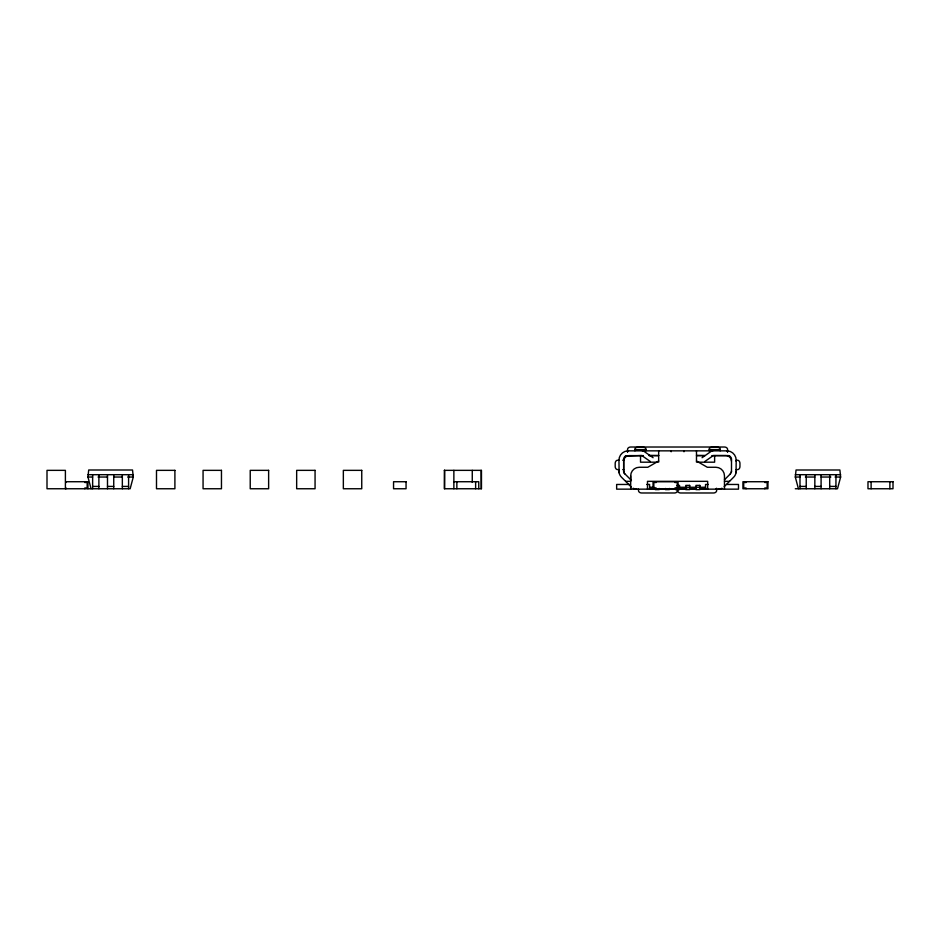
<?xml version="1.0" encoding="UTF-8"?>
<svg xmlns="http://www.w3.org/2000/svg" width="940" height="940" viewBox="0 0 940 940"><rect width="100%" height="100%" fill="white"/><g stroke="black" fill="none" stroke-linecap="round" stroke-linejoin="round"><path stroke-width="1.41" d="M630.681 479.764L630.681 475.863A8.601 8.601 0 0 1 639.27 467.262L647.825 467.262L658.658 461.011M619.119 472.797L618.955 460.236A9.412 9.412 0 0 1 627.544 450.848L727.595 450.848A9.412 9.412 0 0 1 736.196 460.236L736.032 472.797M91.074 488.753L87.949 477.038L88.701 470L132.528 470L133.28 477.038L130.155 488.753L47 488.753L47 470.353L65.4 470.353L65.4 488.753M798.424 488.753L795.299 477.038L796.051 470L839.89 470L840.63 477.038L837.505 488.753L795.299 488.753M731.297 472.373L731.308 472.338A3.842 3.842 0 0 0 731.496 471.116L731.508 460.236A3.971 3.971 0 0 0 728.171 455.583L713.836 455.536A1.563 1.563 0 0 0 712.943 455.818L704.741 461.564M730.521 473.713L724.47 479.764M724.235 486.626L733.67 477.191A8.601 8.601 0 0 0 736.196 471.116M702.062 457.721L711.063 451.412A3.126 3.126 0 0 1 712.849 450.848M625.359 456.194L641.303 455.536A1.563 1.563 0 0 1 642.208 455.818L650.398 461.564M634.97 449.602L645.921 449.602M709.23 449.602L720.169 449.602M643.312 455.618L629.189 455.618A5.476 5.476 0 0 0 623.725 461.094L623.725 471.081A3.913 3.913 0 0 0 624.865 473.842L631.433 480.422M711.827 455.618L725.95 455.618A5.476 5.476 0 0 1 731.426 461.094M618.955 460.236L617.604 460.236A3.126 2.409 -90 0 0 615.195 463.361L615.195 466.487A3.126 2.409 -90 0 0 617.604 469.612L618.955 469.612M622.75 460.236L623.643 460.236A3.971 3.971 0 0 1 626.404 455.712M736.196 460.236L737.536 460.236A3.126 2.409 -90 0 1 739.945 463.361L739.945 466.487A3.126 2.409 -90 0 1 737.536 469.612L736.196 469.612M657.26 462.186L640.528 462.186L640.528 455.618M697.88 462.186L714.623 462.186L714.623 455.618M622.75 469.612L623.643 469.612M444.326 470.353L481.468 470.353L481.468 488.753L444.326 488.753L444.409 470.353M87.949 474.688L133.28 474.688M795.299 474.688L840.63 474.688M87.949 477.038L92.637 477.038M98.042 477.038L107.489 477.038M113.74 477.038L122.118 477.038M127.699 477.038L133.28 477.038M795.299 477.038L799.987 477.038M805.392 477.038L814.839 477.038M821.09 477.038L830.866 477.038M835.049 477.038L840.63 477.038M625.605 481.339L630.681 481.339M724.47 481.339L729.534 481.339M453.738 481.727L478.754 481.727L478.754 488.753M629.918 484.464L616.652 484.464L616.652 489.153L655.791 489.153M646.791 484.464L649.587 484.464L649.587 489.153M708.361 484.464L705.552 484.464L705.552 489.153M726.679 484.464L738.488 484.464L738.488 489.153L699.348 489.153M676.918 485.393L679.526 485.393L679.526 489.623L675.613 489.623L675.613 488.459M92.637 486.415L98.888 486.415M107.489 486.415L113.74 486.415M122.341 486.415L128.592 486.415M799.987 486.415L806.238 486.415M814.839 486.415L821.09 486.415M829.691 486.415L835.942 486.415M649.587 487.272L653.864 487.272M676.918 487.272L705.552 487.272M649.587 488.753L678.057 488.753L678.057 481.727L653.053 481.727L653.053 488.753M679.726 488.753L686.893 488.753M689.772 488.753L695.506 488.753M699.818 488.753L705.552 488.753M657.836 489.153L666.225 489.153M668.681 489.153L676.189 489.153M678.927 489.153L686.376 489.153M688.914 489.153L696.47 489.153M728.171 455.583L729.781 456.194M696.481 461.011L707.315 467.262L715.869 467.262A8.601 8.601 0 0 1 724.47 475.863L724.47 489.153M653.089 457.721L644.088 451.412A3.126 3.126 0 0 0 642.29 450.848M623.843 472.338L623.855 472.373A3.842 3.842 0 0 1 623.643 471.116L623.643 460.236M623.678 471.622L623.643 471.116A3.913 3.913 0 0 0 624.783 473.878M889.875 481.727L889.875 488.753M871.11 481.727L871.11 488.753M835.942 474.688L835.942 488.753M829.691 474.688L829.691 488.753M821.09 474.688L821.09 488.753M814.839 474.688L814.839 488.753M806.238 474.688L806.238 488.753M799.987 474.688L799.987 488.753M764.819 481.727L764.819 482.502L767.158 482.502L767.158 487.978L764.819 487.978L764.819 488.753M746.055 481.727L746.055 482.502L743.716 482.502L743.716 487.978L746.055 487.978L746.055 488.753M727.595 452.07L727.595 449.461A3.126 2.444 0 0 0 724.47 447.017L630.681 447.017A3.126 2.444 0 0 0 627.544 449.461L627.544 452.07M720.169 450.848L720.169 448.815A3.126 1.563 0 0 0 717.044 447.252L712.356 447.252A3.126 1.563 0 0 0 709.23 448.815L709.23 450.848M716.656 489.153L716.656 490.539A3.126 2.444 0 0 1 713.53 492.983L680.701 492.983A3.126 2.444 0 0 1 677.987 491.761L677.728 489.153M707.667 489.153L707.667 481.339L647.484 481.339L647.484 489.153M696.481 450.848L696.481 462.186M683.979 450.848L683.979 451.764M677.411 489.153L677.152 491.761A3.126 2.444 0 0 1 674.45 492.983L641.62 492.983A3.126 2.444 0 0 1 638.495 490.539L638.495 489.153M674.932 481.727L674.932 482.502L677.282 482.502L677.282 487.978L674.932 487.978L674.932 488.753M671.16 450.848L671.16 451.764M669.362 488.459L669.362 489.611L665.461 489.623L665.461 488.459M659.198 488.459L659.198 489.611L655.298 489.623L655.298 488.459M658.658 450.848L658.658 462.186M656.179 481.727L656.179 482.502L653.829 482.502L653.829 487.978L656.179 487.978L656.179 488.753M645.921 450.848L645.921 448.815A3.126 1.563 0 0 0 642.795 447.252L638.096 447.252A3.126 1.563 0 0 0 634.97 448.815L634.97 450.848M630.681 475.863L630.681 489.153M481.139 470.353L481.21 488.753M475.628 481.727L475.628 488.753M472.268 470.353L472.268 482.396M456.863 481.727L456.863 488.753M453.867 470.353L453.867 488.753M444.667 470.353L444.667 488.753M128.592 474.688L128.592 488.753M122.341 474.688L122.341 488.753M113.74 474.688L113.74 488.753M107.489 474.688L107.489 488.753M98.888 474.688L98.888 488.753M92.637 474.688L92.637 488.753M87.949 488.753L87.949 481.727L66.07 481.727L66.07 482.502M84.823 481.727L84.823 482.502L87.173 482.502L87.173 487.978L84.823 487.978L84.823 488.753M66.07 487.978L66.07 488.753M731.426 471.081A3.913 3.913 0 0 1 730.274 473.842M636.979 489.153A8.601 8.601 0 0 1 633.184 488.26M631.316 487.014A8.601 8.601 0 0 1 630.905 486.626L621.469 477.191A8.601 8.601 0 0 1 618.955 471.116M727.172 451.165A3.126 2.444 0 0 1 727.49 451.752M721.967 488.26A8.601 8.601 0 0 1 718.16 489.153M627.661 451.752A3.126 2.444 0 0 1 628.461 450.66M716.55 488.248A3.126 2.444 0 0 1 715.74 489.341M735.75 460.647A3.126 2.409 -90 0 1 736.243 461.14M658.658 455.536L648.894 455.536L658.658 455.618M704.859 455.536L696.481 455.536L704.859 455.618M174.899 470.353L156.498 470.353L156.498 488.753L174.899 488.753L174.899 470.353M221.464 470.353L203.064 470.353L203.064 488.753L221.464 488.753L221.464 470.353M268.629 470.353L250.228 470.353L250.228 488.753L268.629 488.753L268.629 470.353M315.065 470.353L296.664 470.353L296.664 488.753L315.065 488.753L315.065 470.353M361.747 470.353L343.347 470.353L343.347 488.753L361.747 488.753L361.747 470.353M406.056 481.727L393.555 481.727L393.555 488.753L406.056 488.753L406.056 481.727M767.945 481.727L742.929 481.727L742.929 488.753L767.945 488.753L767.945 481.727M893 481.727L867.984 481.727L867.984 488.753L893 488.753L893 481.727M689.69 485.393L685.777 485.393L685.777 489.623L689.69 489.623L689.69 485.393M699.842 485.393L695.941 485.393L695.941 489.623L699.842 489.623L699.842 485.393"/></g></svg>
